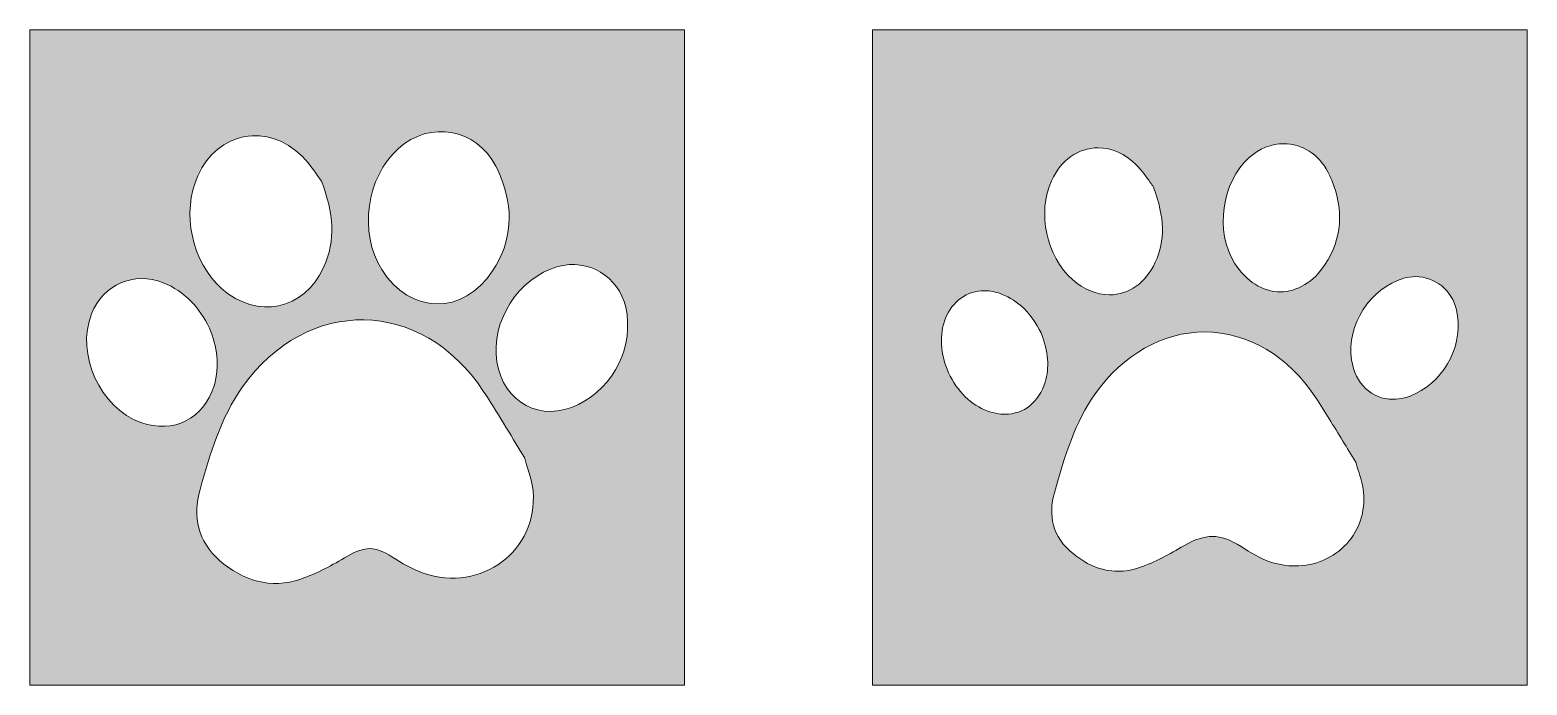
# Model space of a CAD drawing. Extents: x 259 to 1424, y -885 to -136.
# Drawn here: x 259 to 1000, y -460 to -136 of the extents above; entities that cross this region are included whole.
import ezdxf

# ---------------------------------------------------------------- set-up
doc = ezdxf.new("R2010")
doc.units = 0
doc.header["$MEASUREMENT"] = 0
doc.layers.add('Layer 1', color=7, linetype='Continuous', lineweight=0)

msp = doc.modelspace()

# ---------------------------------------------------------------- hatches: boundary and pattern name
at = {"layer": 'Layer 1', "true_color": 0x222a39, "transparency": 33554687}
h = msp.add_hatch(color=179, dxfattribs=at)
h.dxf.hatch_style = 2
edge = h.paths.add_edge_path()
edge.add_spline(control_points=[(530.45, -320.91), (512.02, -329.95), (493.29, -320.13), (490.13, -299.76), (487.02, -279.61), (500.74, -258.2), (520.31, -252.69), (535.27, -248.47), (550.37, -257.51), (553.88, -272.8), (558.23, -291.68), (548.24, -312.18), (530.45, -320.91)], knot_values=[0, 0, 0, 0, 1, 1, 1, 2, 2, 2, 3, 3, 3, 4, 4, 4, 4], degree=3, periodic=0)
edge = h.paths.add_edge_path()
edge.add_spline(control_points=[(453.65, -404.31), (448.19, -402.46), (443.08, -399.33), (438.17, -396.22), (429.61, -390.82), (424.84, -390.92), (416.1, -395.97), (408.71, -400.25), (401.08, -404.47), (393.05, -407.21), (378.05, -412.34), (364.35, -408.04), (352.79, -397.97), (342.16, -388.69), (339.47, -376.16), (343.16, -362.98), (348.12, -345.27), (353.32, -327.55), (364.2, -312.18), (396.05, -267.19), (452.97, -268.07), (483.36, -314.23), (490.14, -324.53), (496.39, -335.18), (503.71, -347.02), (504.96, -351.7), (507.47, -357.63), (508.01, -363.74), (510.61, -393.17), (482.49, -414.13), (453.65, -404.31)], knot_values=[0, 0, 0, 0, 1, 1, 1, 2, 2, 2, 3, 3, 3, 4, 4, 4, 5, 5, 5, 6, 6, 6, 7, 7, 7, 8, 8, 8, 9, 9, 9, 10, 10, 10, 10], degree=3, periodic=0)
edge = h.paths.add_edge_path()
edge.add_spline(control_points=[(313.91, -329.8), (293.68, -322.62), (281.53, -295.95), (289.43, -276.02), (295.17, -261.53), (310.42, -254.89), (324.95, -260.67), (335.6, -264.9), (342.75, -272.78), (347.84, -283.07), (351.42, -292.23), (353.14, -301.73), (350.07, -311.63), (344.98, -328.01), (330.03, -335.51), (313.91, -329.8)], knot_values=[0, 0, 0, 0, 1, 1, 1, 2, 2, 2, 3, 3, 3, 4, 4, 4, 5, 5, 5, 5], degree=3, periodic=0)
edge = h.paths.add_edge_path()
edge.add_spline(control_points=[(342.06, -207.73), (351.92, -185.92), (376.74, -181.18), (393.7, -198.12), (397.92, -202.34), (401.13, -207.58), (403.31, -210.42), (409.31, -226.23), (410.48, -239.68), (404.34, -253.06), (394.65, -274.21), (371.45, -279.02), (353.96, -263.61), (339.06, -250.47), (333.83, -225.94), (342.06, -207.73)], knot_values=[0, 0, 0, 0, 1, 1, 1, 2, 2, 2, 3, 3, 3, 4, 4, 4, 5, 5, 5, 5], degree=3, periodic=0)
edge = h.paths.add_edge_path()
edge.add_spline(control_points=[(441.37, -194.28), (457.18, -180.22), (479.73, -184.3), (489.67, -203.04), (490.45, -204.51), (491.07, -206.08), (491.76, -207.6), (498.58, -223.98), (497.74, -239.97), (487.99, -254.84), (473.48, -276.97), (447.13, -276.46), (433.09, -254.12), (421.65, -235.94), (425.46, -208.43), (441.37, -194.28)], knot_values=[0, 0, 0, 0, 1, 1, 1, 2, 2, 2, 3, 3, 3, 4, 4, 4, 5, 5, 5, 5], degree=3, periodic=0)
edge = h.paths.add_edge_path()
edge.add_spline(control_points=[(258.94, -135.63), (258.94, -135.63), (258.94, -459.65), (258.94, -459.65), (258.94, -459.65), (582.95, -459.65), (582.95, -459.65), (582.95, -459.65), (582.95, -135.63), (582.95, -135.63), (582.95, -135.63), (258.94, -135.63), (258.94, -135.63)], knot_values=[0, 0, 0, 0, 1, 1, 1, 2, 2, 2, 3, 3, 3, 4, 4, 4, 4], degree=3, periodic=0)
h = msp.add_hatch(color=179, dxfattribs=at)
h.dxf.hatch_style = 2
edge = h.paths.add_edge_path()
edge.add_spline(control_points=[(913.24, -298.84), (910.59, -281.66), (922.43, -263.16), (939.11, -258.46), (941.03, -257.92), (942.98, -257.65), (944.91, -257.65), (954.63, -257.65), (962.98, -264.43), (965.22, -274.14), (968.92, -290.26), (960.23, -308.05), (944.99, -315.52), (941.25, -317.36), (937.49, -318.29), (933.79, -318.29), (923.14, -318.29), (915.07, -310.65), (913.24, -298.84)], knot_values=[0, 0, 0, 0, 1, 1, 1, 2, 2, 2, 3, 3, 3, 4, 4, 4, 5, 5, 5, 6, 6, 6, 6], degree=3, periodic=0)
edge = h.paths.add_edge_path()
edge.add_spline(control_points=[(862.54, -198.76), (867.59, -194.27), (873.52, -191.89), (879.69, -191.89), (888.74, -191.89), (896.92, -197.11), (901.55, -205.85), (901.98, -206.65), (902.37, -207.57), (902.8, -208.54), (903.01, -209.03), (903.22, -209.51), (903.43, -209.99), (909.6, -224.85), (908.49, -238.83), (900.15, -251.55), (894.48, -260.2), (886.39, -265.16), (877.96, -265.16), (869.28, -265.16), (861.03, -259.97), (855.34, -250.93), (845.51, -235.29), (848.87, -210.92), (862.54, -198.76)], knot_values=[0, 0, 0, 0, 1, 1, 1, 2, 2, 2, 3, 3, 3, 4, 4, 4, 5, 5, 5, 6, 6, 6, 7, 7, 7, 8, 8, 8, 8], degree=3, periodic=0)
edge = h.paths.add_edge_path()
edge.add_spline(control_points=[(764.71, -210.2), (769.32, -200), (777.93, -193.9), (787.72, -193.9), (794.45, -193.9), (801.17, -196.91), (806.64, -202.37), (809.32, -205.04), (811.65, -208.35), (813.52, -211.01), (814.1, -211.83), (814.65, -212.62), (815.18, -213.34), (820.8, -228.5), (821.06, -239.67), (816.07, -250.56), (811.45, -260.63), (802.98, -266.65), (793.42, -266.65), (787.04, -266.65), (780.7, -264.04), (775.11, -259.11), (762.08, -247.62), (757.51, -226.14), (764.71, -210.2)], knot_values=[0, 0, 0, 0, 1, 1, 1, 2, 2, 2, 3, 3, 3, 4, 4, 4, 5, 5, 5, 6, 6, 6, 7, 7, 7, 8, 8, 8, 8], degree=3, periodic=0)
edge = h.paths.add_edge_path()
edge.add_spline(control_points=[(712.19, -278.23), (715.52, -269.82), (722.93, -264.59), (731.54, -264.59), (734.34, -264.59), (737.16, -265.15), (739.91, -266.24), (748.42, -269.62), (754.65, -275.74), (759.53, -285.5), (763.14, -294.84), (763.78, -302.58), (761.52, -309.84), (758.44, -319.77), (751.02, -325.7), (741.67, -325.7), (738.89, -325.7), (736.01, -325.17), (733.1, -324.14), (724.97, -321.26), (717.91, -314.34), (713.75, -305.17), (709.59, -296.03), (709.03, -286.21), (712.19, -278.23)], knot_values=[0, 0, 0, 0, 1, 1, 1, 2, 2, 2, 3, 3, 3, 4, 4, 4, 5, 5, 5, 6, 6, 6, 7, 7, 7, 8, 8, 8, 8], degree=3, periodic=0)
edge = h.paths.add_edge_path()
edge.add_spline(control_points=[(885.32, -400.76), (881.13, -400.76), (876.91, -400.04), (872.76, -398.63), (868.03, -397.02), (863.34, -394.17), (858.56, -391.15), (853.03, -387.66), (848.77, -386.18), (844.31, -386.18), (840.05, -386.18), (835.85, -387.55), (830.27, -390.78), (823.33, -394.8), (815.9, -398.94), (808.29, -401.54), (804.7, -402.76), (801.11, -403.38), (797.61, -403.38), (789.45, -403.38), (781.48, -400.04), (773.92, -393.44), (763.37, -384.24), (763.86, -372.68), (766.12, -364.59), (771.5, -345.39), (776.4, -329.6), (786.27, -315.64), (800.05, -296.18), (819.8, -285.02), (840.44, -285.02), (861.85, -285.02), (881.92, -296.87), (895.52, -317.53), (900.06, -324.41), (904.37, -331.49), (908.94, -339), (911.01, -342.39), (913.12, -345.86), (915.34, -349.44), (915.7, -350.71), (916.11, -352), (916.55, -353.35), (917.7, -356.94), (918.89, -360.65), (919.21, -364.27), (920.06, -373.87), (917.09, -382.92), (910.84, -389.75), (904.43, -396.75), (895.13, -400.76), (885.32, -400.76)], knot_values=[0, 0, 0, 0, 1, 1, 1, 2, 2, 2, 3, 3, 3, 4, 4, 4, 5, 5, 5, 6, 6, 6, 7, 7, 7, 8, 8, 8, 9, 9, 9, 10, 10, 10, 11, 11, 11, 12, 12, 12, 13, 13, 13, 14, 14, 14, 15, 15, 15, 16, 16, 16, 17, 17, 17, 17], degree=3, periodic=0)
edge = h.paths.add_edge_path()
edge.add_spline(control_points=[(676.12, -135.63), (676.12, -135.63), (676.12, -459.65), (676.12, -459.65), (676.12, -459.65), (1000.13, -459.65), (1000.13, -459.65), (1000.13, -459.65), (1000.13, -135.63), (1000.13, -135.63), (1000.13, -135.63), (676.12, -135.63), (676.12, -135.63)], knot_values=[0, 0, 0, 0, 1, 1, 1, 2, 2, 2, 3, 3, 3, 4, 4, 4, 4], degree=3, periodic=0)

# ---------------------------------------------------------------- linework, layer by layer
at = {"layer": 'Layer 1'}
for points, knots in [([(258.94, -135.63), (258.94, -135.63), (258.94, -459.65), (258.94, -459.65), (258.94, -459.65), (582.95, -459.65), (582.95, -459.65), (582.95, -459.65), (582.95, -135.63), (582.95, -135.63), (582.95, -135.63), (258.94, -135.63), (258.94, -135.63)], [0, 0, 0, 0, 1, 1, 1, 2, 2, 2, 3, 3, 3, 4, 4, 4, 4]), ([(676.12, -135.63), (676.12, -135.63), (676.12, -459.65), (676.12, -459.65), (676.12, -459.65), (1000.13, -459.65), (1000.13, -459.65), (1000.13, -459.65), (1000.13, -135.63), (1000.13, -135.63), (1000.13, -135.63), (676.12, -135.63), (676.12, -135.63)], [0, 0, 0, 0, 1, 1, 1, 2, 2, 2, 3, 3, 3, 4, 4, 4, 4]), ([(342.06, -207.73), (351.92, -185.92), (376.74, -181.18), (393.7, -198.12), (397.92, -202.34), (401.13, -207.58), (403.31, -210.42), (409.31, -226.23), (410.48, -239.68), (404.34, -253.06), (394.65, -274.21), (371.45, -279.02), (353.96, -263.61), (339.06, -250.47), (333.83, -225.94), (342.06, -207.73)], [0, 0, 0, 0, 1, 1, 1, 2, 2, 2, 3, 3, 3, 4, 4, 4, 5, 5, 5, 5]), ([(441.37, -194.28), (457.18, -180.22), (479.73, -184.3), (489.67, -203.04), (490.45, -204.51), (491.07, -206.08), (491.76, -207.6), (498.58, -223.98), (497.74, -239.97), (487.99, -254.84), (473.48, -276.97), (447.13, -276.46), (433.09, -254.12), (421.65, -235.94), (425.46, -208.43), (441.37, -194.28)], [0, 0, 0, 0, 1, 1, 1, 2, 2, 2, 3, 3, 3, 4, 4, 4, 5, 5, 5, 5]), ([(862.54, -198.76), (867.59, -194.27), (873.52, -191.89), (879.69, -191.89), (888.74, -191.89), (896.92, -197.11), (901.55, -205.85), (901.98, -206.65), (902.37, -207.57), (902.8, -208.54), (903.01, -209.03), (903.22, -209.51), (903.43, -209.99), (909.6, -224.85), (908.49, -238.83), (900.15, -251.55), (894.48, -260.2), (886.39, -265.16), (877.96, -265.16), (869.28, -265.16), (861.03, -259.97), (855.34, -250.93), (845.51, -235.29), (848.87, -210.92), (862.54, -198.76)], [0, 0, 0, 0, 1, 1, 1, 2, 2, 2, 3, 3, 3, 4, 4, 4, 5, 5, 5, 6, 6, 6, 7, 7, 7, 8, 8, 8, 8]), ([(764.71, -210.2), (769.32, -200), (777.93, -193.9), (787.72, -193.9), (794.45, -193.9), (801.17, -196.91), (806.64, -202.37), (809.32, -205.04), (811.65, -208.35), (813.52, -211.01), (814.1, -211.83), (814.65, -212.62), (815.18, -213.34), (820.8, -228.5), (821.06, -239.67), (816.07, -250.56), (811.45, -260.63), (802.98, -266.65), (793.42, -266.65), (787.04, -266.65), (780.7, -264.04), (775.11, -259.11), (762.08, -247.62), (757.51, -226.14), (764.71, -210.2)], [0, 0, 0, 0, 1, 1, 1, 2, 2, 2, 3, 3, 3, 4, 4, 4, 5, 5, 5, 6, 6, 6, 7, 7, 7, 8, 8, 8, 8]), ([(530.45, -320.91), (512.02, -329.95), (493.29, -320.13), (490.13, -299.76), (487.02, -279.61), (500.74, -258.2), (520.31, -252.69), (535.27, -248.47), (550.37, -257.51), (553.88, -272.8), (558.23, -291.68), (548.24, -312.18), (530.45, -320.91)], [0, 0, 0, 0, 1, 1, 1, 2, 2, 2, 3, 3, 3, 4, 4, 4, 4]), ([(313.91, -329.8), (293.68, -322.62), (281.53, -295.95), (289.43, -276.02), (295.17, -261.53), (310.42, -254.89), (324.95, -260.67), (335.6, -264.9), (342.75, -272.78), (347.84, -283.07), (351.42, -292.23), (353.14, -301.73), (350.07, -311.63), (344.98, -328.01), (330.03, -335.51), (313.91, -329.8)], [0, 0, 0, 0, 1, 1, 1, 2, 2, 2, 3, 3, 3, 4, 4, 4, 5, 5, 5, 5]), ([(913.24, -298.84), (910.59, -281.66), (922.43, -263.16), (939.11, -258.46), (941.03, -257.92), (942.98, -257.65), (944.91, -257.65), (954.63, -257.65), (962.98, -264.43), (965.22, -274.14), (968.92, -290.26), (960.23, -308.05), (944.99, -315.52), (941.25, -317.36), (937.49, -318.29), (933.79, -318.29), (923.14, -318.29), (915.07, -310.65), (913.24, -298.84)], [0, 0, 0, 0, 1, 1, 1, 2, 2, 2, 3, 3, 3, 4, 4, 4, 5, 5, 5, 6, 6, 6, 6]), ([(712.19, -278.23), (715.52, -269.82), (722.93, -264.59), (731.54, -264.59), (734.34, -264.59), (737.16, -265.15), (739.91, -266.24), (748.42, -269.62), (754.65, -275.74), (759.53, -285.5), (763.14, -294.84), (763.78, -302.58), (761.52, -309.84), (758.44, -319.77), (751.02, -325.7), (741.67, -325.7), (738.89, -325.7), (736.01, -325.17), (733.1, -324.14), (724.97, -321.26), (717.91, -314.34), (713.75, -305.17), (709.59, -296.03), (709.03, -286.21), (712.19, -278.23)], [0, 0, 0, 0, 1, 1, 1, 2, 2, 2, 3, 3, 3, 4, 4, 4, 5, 5, 5, 6, 6, 6, 7, 7, 7, 8, 8, 8, 8]), ([(453.65, -404.31), (448.19, -402.46), (443.08, -399.33), (438.17, -396.22), (429.61, -390.82), (424.84, -390.92), (416.1, -395.97), (408.71, -400.25), (401.08, -404.47), (393.05, -407.21), (378.05, -412.34), (364.35, -408.04), (352.79, -397.97), (342.16, -388.69), (339.47, -376.16), (343.16, -362.98), (348.12, -345.27), (353.32, -327.55), (364.2, -312.18), (396.05, -267.19), (452.97, -268.07), (483.36, -314.23), (490.14, -324.53), (496.39, -335.18), (503.71, -347.02), (504.96, -351.7), (507.47, -357.63), (508.01, -363.74), (510.61, -393.17), (482.49, -414.13), (453.65, -404.31)], [0, 0, 0, 0, 1, 1, 1, 2, 2, 2, 3, 3, 3, 4, 4, 4, 5, 5, 5, 6, 6, 6, 7, 7, 7, 8, 8, 8, 9, 9, 9, 10, 10, 10, 10]), ([(885.32, -400.76), (881.13, -400.76), (876.91, -400.04), (872.76, -398.63), (868.03, -397.02), (863.34, -394.17), (858.56, -391.15), (853.03, -387.66), (848.77, -386.18), (844.31, -386.18), (840.05, -386.18), (835.85, -387.55), (830.27, -390.78), (823.33, -394.8), (815.9, -398.94), (808.29, -401.54), (804.7, -402.76), (801.11, -403.38), (797.61, -403.38), (789.45, -403.38), (781.48, -400.04), (773.92, -393.44), (763.37, -384.24), (763.86, -372.68), (766.12, -364.59), (771.5, -345.39), (776.4, -329.6), (786.27, -315.64), (800.05, -296.18), (819.8, -285.02), (840.44, -285.02), (861.85, -285.02), (881.92, -296.87), (895.52, -317.53), (900.06, -324.41), (904.37, -331.49), (908.94, -339), (911.01, -342.39), (913.12, -345.86), (915.34, -349.44), (915.7, -350.71), (916.11, -352), (916.55, -353.35), (917.7, -356.94), (918.89, -360.65), (919.21, -364.27), (920.06, -373.87), (917.09, -382.92), (910.84, -389.75), (904.43, -396.75), (895.13, -400.76), (885.32, -400.76)], [0, 0, 0, 0, 1, 1, 1, 2, 2, 2, 3, 3, 3, 4, 4, 4, 5, 5, 5, 6, 6, 6, 7, 7, 7, 8, 8, 8, 9, 9, 9, 10, 10, 10, 11, 11, 11, 12, 12, 12, 13, 13, 13, 14, 14, 14, 15, 15, 15, 16, 16, 16, 17, 17, 17, 17])]:
    msp.add_open_spline(points, degree=3, knots=knots, dxfattribs=at)

doc.saveas('drawing.dxf')
